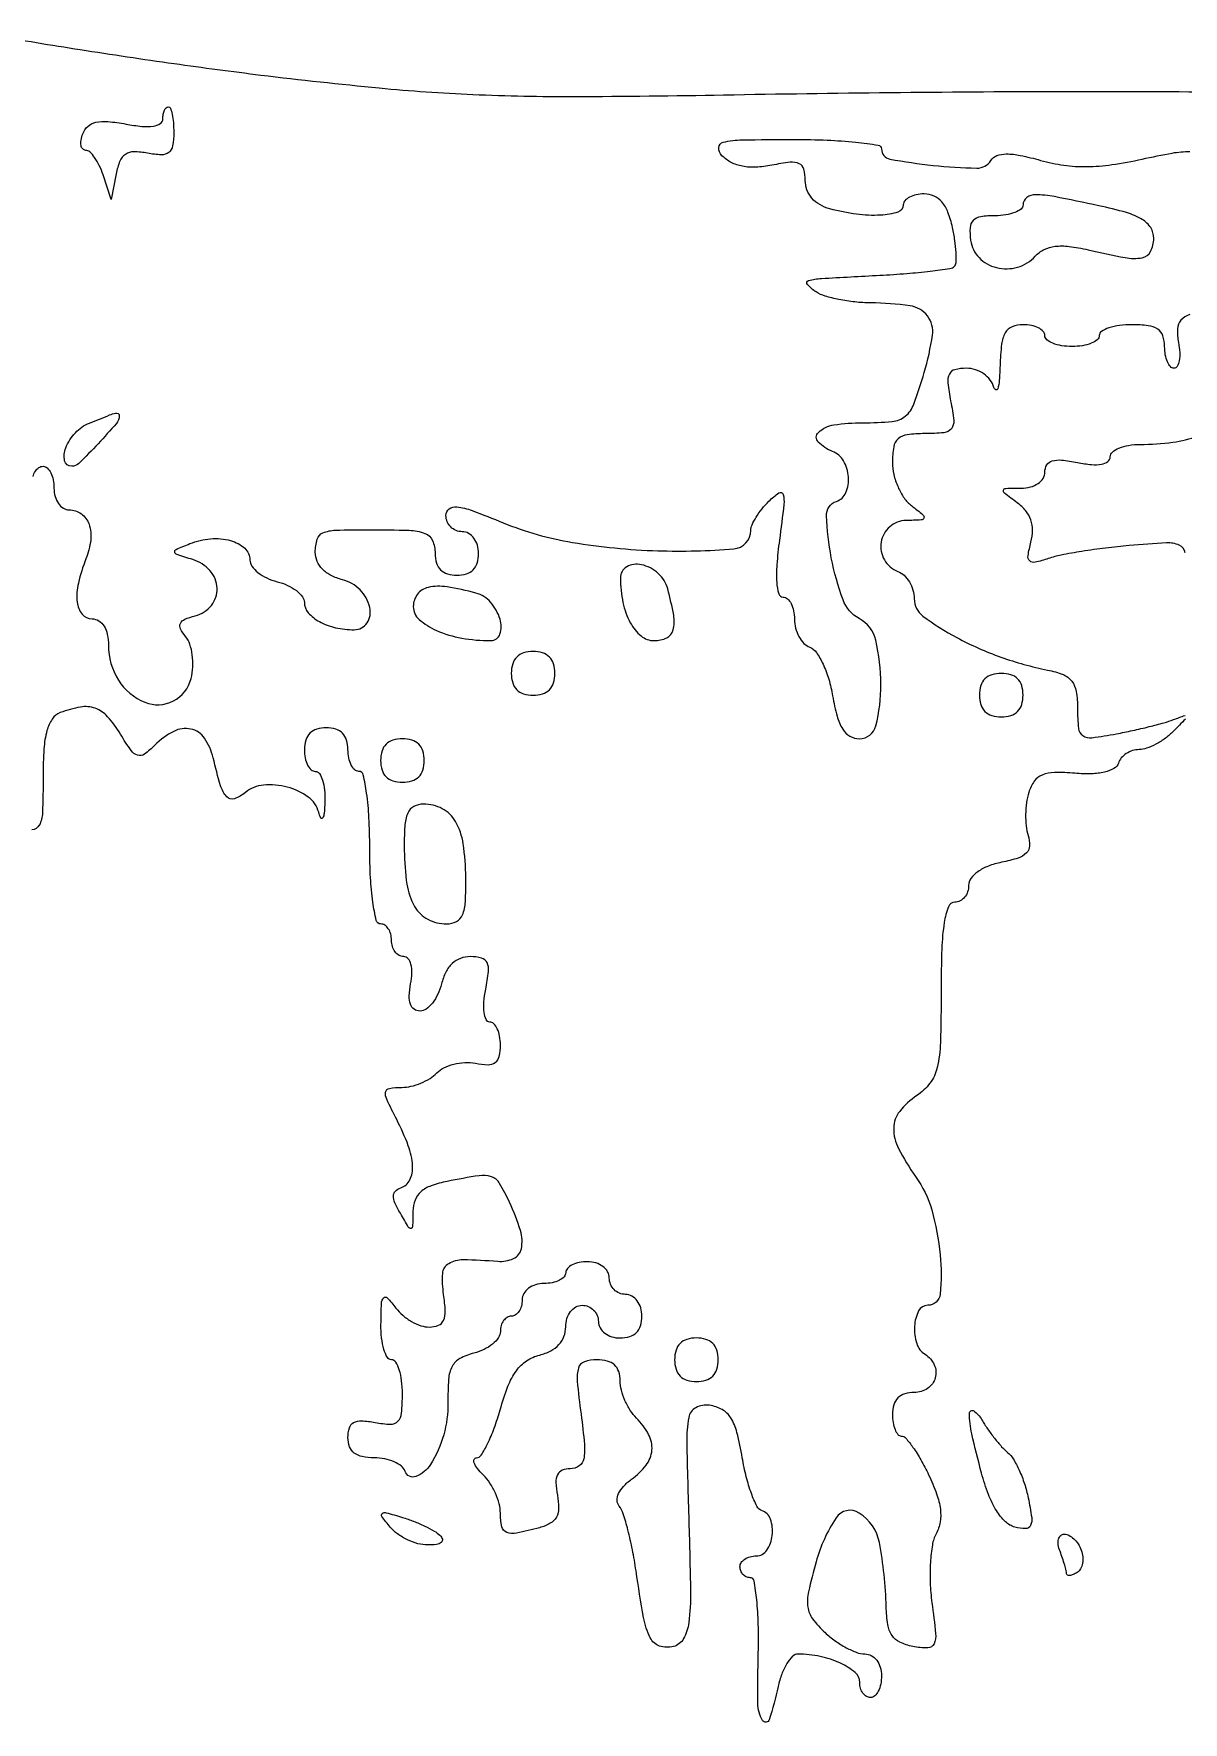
# Model space of a CAD drawing. Extents: x 0 to 703, y 1 to 404.
# Drawn here: x 359.1 to 464.7, y 208.7 to 363.7 of the extents above; entities that cross this region are included whole.
import ezdxf

# ---------------------------------------------------------------- set-up
doc = ezdxf.new("R2010")
doc.units = 0

msp = doc.modelspace()

# ---------------------------------------------------------------- linework, layer by layer
for points in [[(480.848787, 358.161782, 0.005212), (453.051993, 358.379791, 0.003928), (422.5, 358.060879, -0.00382), (408.816933, 357.915086, -0.011476), (399.476172, 358.101324, -0.013187), (390.87927, 358.697685, -0.006521), (380, 359.884634, -0.004705), (372.038391, 360.934605, -0.003671), (363.409375, 362.220003, -0.003712), (355.389393, 363.536018, -0.009025)], [(359.074694, 323.073457, -0.082425), (359.29375, 323.559375, -0.098894), (359.618646, 323.884432, -0.148195), (360, 324, -0.191087), (360.381882, 323.848523, -0.088204), (360.70625, 323.4125, -0.068025), (360.926307, 322.765418, -0.048028), (361, 322, 0.067898), (361.104293, 321.235532, 0.0845), (361.409197, 320.5875, 0.09971), (361.8618, 320.154161, 0.14217), (362.393011, 320, -0.157869), (363.514252, 319.636934, -0.154969), (364.219968, 318.683123, -0.113267), (364.371726, 317.228259, -0.063868), (363.9319, 315.5, 0.037177), (363.242596, 313.290807, 0.082952), (363.132808, 311.539272, 0.145252), (363.588458, 310.43522, 0.226482), (364.5, 310, -0.139035), (365.114824, 309.825667, -0.116753), (365.595588, 309.345238, -0.088774), (365.899715, 308.575344, -0.049823), (366, 307.571429, 0.140959), (366.91626, 304.385906, 0.158231), (369.354707, 302.345364, 0.217444), (371.963656, 302.463602, 0.216119), (373.592615, 304.512986, 0.049423), (373.750079, 305.575422, 0.044308), (373.705318, 306.688713, 0.046945), (373.479475, 307.68664, 0.094364), (373.090592, 308.390843, -0.053121), (372.621291, 309.096968, -0.233912), (372.611154, 309.582468, -0.18734), (373.004264, 309.957392, -0.033903), (373.978925, 310.284238, 0.159307), (375.455266, 311.234149, 0.183896), (375.978008, 312.814905, 0.171067), (375.326497, 314.430991, 0.140237), (373.75, 315.441643, -0.006288), (372.291122, 315.899318, -0.275212), (372.088142, 316.132107, -0.347996), (372.218572, 316.376756, -0.008407), (373.484032, 316.903454, -0.073207), (375.384947, 317.351421, -0.08797), (377.211863, 317.186178, -0.115752), (378.516014, 316.48019, -0.214227), (379, 315.402421, 0.157016), (379.182988, 314.834083, 0.06888), (379.734375, 314.254556, 0.05844), (380.543599, 313.751728, 0.048371), (381.5, 313.410644, -0.045535), (382.456537, 313.075602, -0.05631), (383.265625, 312.590148, -0.06678), (383.818461, 312.036333, -0.164241), (384, 311.498581, 0.182552), (384.35366, 310.562207, 0.087545), (385.372561, 309.748497, 0.070151), (386.862387, 309.189122, 0.054831), (388.581787, 309, 0.251307), (389.752228, 309.627937, 0.207257), (390.005268, 311.04065, 0.137016), (389.108118, 312.668036, 0.138049), (387.5, 313.589356, -0.055092), (386.454981, 313.977912, -0.080962), (385.663337, 314.552234, -0.09348), (385.172211, 315.277583, -0.102549), (385, 316.108408, -0.072058), (385.173152, 317.303639, -0.226236), (385.701572, 317.890889, -0.091387), (386.850794, 318.136837, -0.007141), (390, 318.181818, -0.00778), (393.6088, 318.125663, -0.07958), (395.071965, 317.844351, -0.207486), (395.754854, 317.197975, -0.101268), (396, 316, 0.072254), (396.126841, 315.126841, 0.124864), (396.5, 314.5, 0.124864), (397.126841, 314.126841, 0.072254), (398, 314, 0.072254), (398.873159, 314.126841, 0.124864), (399.5, 314.5, 0.124864), (399.873159, 315.126841, 0.072254), (400, 316, 0.072314), (399.888136, 316.769411, 0.08892), (399.5625, 317.416667, 0.10214), (399.075754, 317.846791, 0.130775), (398.5, 318, -0.098044), (397.927521, 318.113346, -0.097705), (397.440625, 318.436339, -0.098175), (397.114567, 318.918541, -0.100042), (397, 319.485408, -0.232535), (397.298818, 320.09319, -0.198052), (397.994791, 320.282705, -0.057964), (399.404868, 319.936165, -0.007818), (402.25, 318.824725, 0.055903), (408.612153, 317.020298, 0.033403), (416.447764, 316.250804, 0.027873), (423.437101, 316.422928, 0.39087), (425, 318.116742, -0.107438), (425.109939, 318.622472, -0.031355), (425.487466, 319.328902, -0.029935), (426.024346, 320.09162, -0.028059), (426.659459, 320.802316, -0.047225), (427.582172, 321.565446, -0.515345), (427.964381, 321.423734, -0.095277), (428.032632, 320.503887, -0.003992), (427.625016, 317.230888, 0.013444), (427.386637, 314.968941, 0.035796), (427.376007, 313.346481, 0.054144), (427.55795, 312.306477, 0.334006), (427.965557, 312, -0.188229), (428.360531, 311.845847, -0.089131), (428.696132, 311.403281, -0.068949), (428.923712, 310.745999, -0.04895), (429, 309.968615, 0.064767), (429.106338, 309.151129, 0.061651), (429.418693, 308.373282, 0.066355), (429.880155, 307.750265, 0.109018), (430.425337, 307.390277, -0.152925), (431.018998, 306.920037, -0.040095), (431.626609, 305.852003, -0.036882), (432.154787, 304.462966, -0.030575), (432.513235, 302.921662, 0.023974), (432.919965, 301.061869, 0.074353), (433.432568, 299.887861, 0.120441), (434.102952, 299.23656, 0.133595), (434.972513, 299, 0.344518), (436.483081, 300.181012, 0.061607), (436.943882, 303.983099, 0.057077), (436.468455, 308.046283, 0.215467), (434.945498, 310.029168, -0.184862), (433.462912, 311.740843, -0.039107), (432.390257, 315.616171, -0.037926), (431.942006, 319.461743, -0.333963), (432.856157, 320.785386, 0.214776), (433.724368, 321.585935, 0.120698), (433.960934, 323.028317, 0.11169), (433.504605, 324.50283, 0.172121), (432.5, 325.361626, -0.108664), (431.184328, 326.229051, -0.41787), (431.202124, 327.109894, -0.154041), (432.626401, 327.803676, -0.036918), (435.281685, 328, 0.021059), (437.986561, 328.113974, 0.151206), (439.183667, 328.598179, 0.13503), (439.965404, 329.69816, 0.01558), (440.922716, 332.603821, 0.035287), (441.678273, 336.037965, 0.203222), (441.219079, 337.799777, 0.196276), (439.619521, 338.73103, 0.032724), (436, 339, -0.024237), (434.549988, 339.083051, -0.022934), (433.0875, 339.306383, -0.023583), (431.813128, 339.6244, -0.070623), (431, 340, -0.065414), (430.191589, 340.686986, -0.562601), (430.300739, 341.053886, -0.049864), (431.483022, 341.241123, -0.001287), (436.850712, 341.535817, 0.006859), (439.320017, 341.699003, 0.010122), (441.481147, 341.91573, 0.005768), (443.279523, 342.154008, 0.161927), (443.695873, 342.36254, 0.189125), (443.8526, 342.721601, 0.022056), (443.846909, 343.613999, 0.024006), (443.738027, 344.716, 0.017431), (443.515705, 345.928494, 0.037377), (443.099568, 347.318313, 0.084171), (442.541873, 348.262362, 0.111948), (441.820374, 348.806643, 0.106229), (440.920545, 349, 0.050096), (440.185631, 348.926183, 0.070075), (439.56416, 348.70625, 0.090218), (439.146061, 348.381756, 0.18477), (439, 348, -0.32929), (438.509064, 347.335383, -0.060988), (436.917693, 347.051482, -0.046989), (434.710315, 347.138036, -0.032195), (432.25, 347.630286, -0.066282), (431.320901, 348.016774, -0.083447), (430.605136, 348.611242, -0.089211), (430.156169, 349.371822, -0.08906), (430, 350.241631, 0.064533), (429.86596, 351.275853, 0.225855), (429.443248, 351.775652, 0.136423), (428.615896, 351.903519, 0.019893), (426.919643, 351.633929, -0.036676), (425.467366, 351.452804, -0.060041), (424.231906, 351.53841, -0.070369), (423.198325, 351.892005, -0.07898), (422.348214, 352.508929, -0.206522), (422.052265, 353.254037, -0.34217), (422.460436, 353.75, -0.051663), (424.220302, 353.961483, -0.00409), (428.928571, 354, -0.010045), (432.023236, 353.937821, -0.016619), (434.629018, 353.746178, -0.010572), (436.704088, 353.479549, -0.371235), (437, 353.135924, 0.360281), (437.7726, 352.202881, 0.020692), (441.728921, 351.620301, 0.021476), (445.750778, 351.371117, 0.264992), (447.04864, 352.078702, -0.169226), (447.58934, 352.517688, -0.086652), (448.460375, 352.670616, -0.0518), (449.7462, 352.538253, -0.016656), (451.611672, 352.082935, 0.033656), (453.747224, 351.637974, 0.037634), (455.844371, 351.505886, 0.033149), (458.149289, 351.687437, 0.018231), (460.933284, 352.197884, -0.009652), (463.696923, 352.753762, -0.04473), (465.317835, 352.899693, -0.094438)], [(465.316294, 337.92033, 0.132316), (464.492789, 337.40027, 0.179057), (464.174651, 336.626444, 0.056205), (464.272059, 335.357146, -0.03369), (464.382384, 334.453811, -0.056734), (464.337278, 333.692412, -0.081704), (464.157079, 333.175715, -0.274657), (463.861328, 333, -0.214723), (463.531854, 333.14833, -0.079691), (463.253015, 333.5875, -0.060614), (463.063125, 334.234254, -0.041148), (463, 335, 0.081208), (462.840542, 335.975317, 0.166173), (462.375, 336.583333, 0.116834), (461.500917, 336.907747, 0.030703), (460, 337, 0.031626), (458.850749, 336.927234, 0.048861), (457.88125, 336.70625, 0.06271), (457.209557, 336.384262, 0.254951), (457, 336, -0.226478), (456.817169, 335.617064, -0.074992), (456.265625, 335.29375, -0.057076), (455.457356, 335.073116, -0.038131), (454.5, 335, -0.038131), (453.542644, 335.073116, -0.057076), (452.734375, 335.29375, -0.074992), (452.182831, 335.617064, -0.226478), (452, 336, 0.191087), (451.848523, 336.381882, 0.088204), (451.4125, 336.70625, 0.068025), (450.765418, 336.926307, 0.048028), (450, 337, 0.093933), (448.991713, 336.808891, 0.172283), (448.368385, 336.26675, 0.100365), (448.025976, 335.211171, 0.020675), (447.883999, 333.25, -0.01183), (447.810592, 331.906485, -0.050275), (447.667734, 331.115625, -0.459031), (447.491494, 331.034597, -0.225051), (447.310674, 331.25, 0.101253), (446.981538, 331.918634, 0.075772), (446.38501, 332.485937, 0.072756), (445.620044, 332.86855, 0.079801), (444.801676, 333, 0.060403), (443.740376, 332.87132, 0.223305), (443.229462, 332.457556, 0.14189), (443.091798, 331.649681, 0.021073), (443.35, 330, -0.022001), (443.627858, 328.202897, -0.197261), (443.411747, 327.451681, -0.204302), (442.735121, 327.083706, -0.023765), (440.975, 327, 0.030763), (439.355205, 326.900246, 0.151838), (438.531749, 326.528172, 0.171231), (438.118832, 325.78275, 0.041696), (438, 324.360243, 0.058141), (438.129301, 323.252036, 0.045794), (438.514063, 322.105685, 0.047167), (439.079746, 321.09346, 0.079571), (439.75, 320.392046, -0.009502), (440.808935, 319.556014, -0.319153), (440.889011, 319.261664, -0.300884), (440.636381, 319.075912, -0.008836), (439.25, 319.031803, 0.178617), (437.75221, 318.454928, 0.174339), (436.96945, 317.0371, 0.171032), (437.262175, 315.424353, 0.173215), (438.5, 314.361626, -0.099758), (439.073561, 313.997811, -0.066845), (439.559375, 313.388595, -0.063686), (439.887936, 312.637758, -0.071443), (440, 311.857474, 0.237573), (440.808547, 310.251837, 0.036619), (443.916273, 308.283497, 0.037091), (447.958514, 306.491693, 0.036303), (452.25, 305.301578, -0.044204), (453.673661, 304.882475, -0.134656), (454.473605, 304.283957, -0.127819), (454.879755, 303.340438, -0.038076), (455, 301.763709, 0.024917), (455.09087, 299.941403, 0.227749), (455.492867, 299.282045, 0.177625), (456.324642, 299.092681, 0.014429), (458.571014, 299.447344, 0.007601), (460.061335, 299.750452, 0.006961), (461.586244, 300.107132, 0.006976), (462.938449, 300.463442, 0.022552), (463.821014, 300.752681, -0.007212), (464.871123, 301.13287, -0.51533)], [(464.899264, 316.062964, 0.240141), (464.335737, 316.758106, 0.11898), (463.171922, 316.971549, 0.007871), (459.75, 316.727477, 0.009116), (457.579974, 316.498392, 0.008887), (455.401152, 316.188716, 0.008819), (453.497671, 315.849033, 0.032553), (452.317753, 315.536014, -0.023748), (451.098074, 315.189365, -0.25247), (450.61662, 315.320116, -0.24853), (450.456738, 315.796466, -0.023108), (450.72349, 317.050625, 0.060932), (450.868945, 318.129088, 0.087432), (450.713693, 319.078611, 0.088134), (450.244745, 319.912461, 0.062909), (449.464607, 320.649538, -0.006628), (448.290396, 321.532266, -0.299099), (448.19591, 321.806638, -0.334431), (448.41076, 321.978861, -0.007559), (449.80887, 322, 0.060849), (450.674578, 322.105747, 0.087571), (451.378622, 322.418292, 0.107146), (451.835855, 322.894733, 0.138718), (452, 323.475, -0.135864), (452.180922, 324.128527, -0.188913), (452.65678, 324.495727, -0.097725), (453.534153, 324.573988, -0.022886), (455, 324.35, 0.026134), (456.280771, 324.162792, 0.066631), (457.216667, 324.200417, 0.118186), (457.786022, 324.446879, 0.235987), (458, 324.875, -0.222212), (458.201818, 325.306688, -0.076045), (458.807813, 325.673542, -0.057971), (459.696976, 325.926102, -0.039014), (460.75, 326.013655, 0.030238), (463.759917, 326.210851, 0.061414), (466.055217, 326.793401, 0.090634)], [(464.901252, 300.79704, -0.003013), (463.821429, 299.694046, -0.039333), (463.069291, 299.045779, -0.035393), (462.19881, 298.497626, -0.037192), (461.344437, 298.119284, -0.085841), (460.654762, 298, 0.076939), (460.05503, 297.907165, 0.067756), (459.482419, 297.635872, 0.070347), (459.022829, 297.234225, 0.097901), (458.753472, 296.760417, -0.188119), (458.3443, 296.268314, -0.06917), (457.486119, 295.938274, -0.051125), (456.269466, 295.783092, -0.027669), (454.759403, 295.829344, 0.024148), (452.879977, 295.900151, 0.096072), (451.754635, 295.669471, 0.141022), (451.031106, 295.091602, 0.077488), (450.521877, 294.068927, 0.043411), (450.313632, 293.140146, 0.029447), (450.232441, 292.058497, 0.029721), (450.278551, 290.99622, 0.051177), (450.458672, 290.130212, -0.083538), (450.593647, 289.176853, -0.189914), (450.314111, 288.518268, -0.122669), (449.541731, 288.044806, -0.027107), (448.02606, 287.655212, 0.041273), (446.812671, 287.306434, 0.062828), (445.84529, 286.793069, 0.080199), (445.215471, 286.178146, 0.160689), (445, 285.525, -0.081417), (444.904522, 284.942536, -0.09196), (444.628947, 284.447969, -0.100694), (444.218621, 284.11729, -0.119974), (443.736842, 284, 0.313248), (443.139754, 283.585228, 0.050674), (442.762494, 282.139599, 0.030379), (442.536484, 279.723509, 0.008134), (442.473684, 275.863236, -0.007123), (442.405912, 271.106144, -0.050023), (442.109325, 268.809943, -0.103546), (441.449375, 267.388887, -0.086095), (440.236842, 266.241263, 0.078482), (438.666959, 264.799795, 0.16579), (438.118152, 263.261958, 0.123627), (438.560719, 261.387137, 0.035254), (440.131457, 258.815386, -0.085023), (441.609696, 255.748451, -0.046313), (442.388771, 251.629612, -0.048285), (442.381147, 248.023351, -0.385796), (441.25, 246.999225, 0.282107), (440.407308, 246.483374, 0.104393), (440.029412, 245.082804, 0.090497), (440.229557, 243.489923, 0.179833), (441, 242.5, -0.148632), (441.847111, 241.538273, -0.178179), (441.936213, 240.342191, -0.177865), (441.228473, 239.372218, -0.14817), (440, 239, 0.072254), (439.126841, 238.873159, 0.124864), (438.5, 238.5, 0.124864), (438.126841, 237.873159, 0.072254), (438, 237, 0.038857), (438.059608, 236.234148, 0.057943), (438.239344, 235.5875, 0.076179), (438.502866, 235.146809, 0.223568), (438.814788, 235, -0.219476), (439.223239, 234.811636, -0.022911), (439.887619, 233.956967, -0.025048), (440.614869, 232.809468, -0.017458), (441.32281, 231.449249, -0.024095), (442.063581, 229.68136, -0.0554), (442.403101, 228.281371, -0.073058), (442.38116, 227.103112, -0.081912), (442.016079, 226.030044, 0.082362), (441.671069, 225.012991, 0.025384), (441.48963, 223.398832, 0.024631), (441.467494, 221.543027, 0.024728), (441.628119, 219.696515, -0.008075), (441.969925, 216.86342, -0.130021), (441.822837, 215.920058, -0.298637), (441.258683, 215.552759, -0.04673), (439.870063, 215.687434, -0.062967), (438.687102, 216.074004, -0.135222), (437.965514, 216.69476, -0.109405), (437.573906, 217.693679, -0.033307), (437.428485, 219.321714, 0.041878), (436.799563, 225.221201, 0.20535), (434.962214, 227.935973, 0.410888), (432.822108, 227.482128, 0.077434), (430.987877, 223.4567, 0.013032), (430.295404, 220.709606, 0.08712), (430.229354, 219.307277, 0.130673), (430.667622, 218.230707, 0.0436), (431.816102, 216.9567, 0.032753), (432.733544, 216.207884, 0.031525), (433.752326, 215.574781, 0.033119), (434.720729, 215.134413, 0.090388), (435.458187, 215, -0.123891), (436.058364, 214.848969, -0.10564), (436.557273, 214.425707, -0.092476), (436.886855, 213.780591, -0.072097), (437, 213, -0.048028), (436.926307, 212.234582, -0.068025), (436.70625, 211.5875, -0.088204), (436.381882, 211.151477, -0.191087), (436, 211, -0.137184), (435.618661, 211.106634, -0.100221), (435.29375, 211.406365, -0.086212), (435.07502, 211.854683, -0.070596), (435, 212.383369, 0.222206), (434.570436, 213.302232, 0.066558), (433.229739, 214.148887, 0.055939), (431.368684, 214.762688, 0.048827), (429.329455, 214.986345, 0.202588), (428.833864, 214.78373, 0.058113), (428.309943, 214.118108, 0.048371), (427.839676, 213.154619, 0.035315), (427.502519, 212.011468, -0.022711), (426.687248, 208.966637, -0.648462), (426.080642, 208.897689, -0.131602), (425.644251, 210.464214, -0.009091), (425.682206, 215.094273, 0.012671), (425.684956, 217.741919, 0.020973), (425.537054, 219.971443, 0.016349), (425.292259, 221.697585, 0.364242), (424.932206, 222, -0.106445), (424.576533, 222.076587, -0.099397), (424.273836, 222.29375, -0.09604), (424.070915, 222.618253, -0.092095), (424, 223, -0.148195), (424.115568, 223.381354, -0.098894), (424.440625, 223.70625, -0.082425), (424.926543, 223.925306, -0.064853), (425.5, 224, 0.250878), (426.465733, 224.51711, 0.1182), (426.968568, 225.884992, 0.113985), (426.804783, 227.367538, 0.232042), (425.989961, 228.170013, -0.201458), (425.553465, 228.552344, -0.025528), (425.052213, 229.728685, -0.026679), (424.582247, 231.2565, -0.0192), (424.215978, 233.003346, 0.019447), (423.725775, 235.335538, 0.078261), (423.157535, 236.671103, 0.125825), (422.362716, 237.429556, 0.092561), (421.204989, 237.822306, 0.159849), (419.94418, 237.599968, 0.229694), (419.289399, 236.697516, 0.04934), (419.113023, 234.42679, 0.002603), (419.304537, 227.143322, -0.003952), (419.456083, 220.720582, -0.034631), (419.303792, 217.879186, -0.096593), (418.822544, 216.404128, -0.204548), (417.890146, 215.681524, -0.146221), (416.617956, 215.725566, -0.199105), (415.76285, 216.472621, -0.070655), (415.149745, 218.33149, -0.008415), (414.454301, 222.622151, 0.012552), (414.122508, 224.567184, 0.015057), (413.709746, 226.377522, 0.013811), (413.277407, 227.870332, 0.090174), (412.91188, 228.556647, -0.16268), (412.720807, 229.085491, -0.113441), (412.848952, 229.712045, -0.082778), (413.300469, 230.382277, -0.047099), (414.038024, 231.027406, 0.072832), (415.382718, 232.331129, 0.144334), (415.913475, 233.704541, 0.144682), (415.613774, 235.143899, 0.073317), (414.5, 236.642857, -0.054664), (413.925727, 237.358587, -0.038656), (413.440625, 238.26875, -0.039128), (413.109123, 239.223487, -0.064082), (413, 240.071429, 0.078876), (412.865408, 240.91931, 0.130703), (412.47404, 241.523518, 0.121587), (411.810447, 241.880969, 0.063111), (410.871169, 242, 0.082352), (409.708713, 241.807232, 0.243924), (409.166339, 241.240715, 0.096119), (409.054042, 240.042876, 0.008428), (409.405612, 237, -0.009836), (409.717305, 234.233974, -0.072019), (409.649224, 232.906674, -0.193397), (409.224786, 232.254749, -0.154104), (408.417866, 232, 0.095802), (407.678672, 231.857056, 0.185343), (407.243902, 231.453186, 0.126218), (407.09377, 230.729643, 0.035607), (407.230119, 229.576542, -0.046015), (407.347033, 228.374003, -0.127042), (407.139929, 227.555337, -0.140938), (406.580237, 226.990182, -0.062065), (405.596696, 226.590196, -0.014379), (403.487793, 226.088565, -0.141178), (402.585677, 226.157017, -0.255809), (402.133435, 226.679263, -0.053252), (402, 227.928571, 0.066533), (401.885993, 228.781552, 0.039086), (401.538393, 229.752232, 0.038394), (401.030127, 230.685366, 0.052522), (400.428571, 231.428571, -0.028373), (399.889149, 232.032954, -0.072795), (399.595306, 232.538393, -0.185333), (399.590635, 232.854789, -0.314562), (399.79861, 233, 0.257147), (400.233378, 233.23943, 0.026492), (400.826919, 234.297929, 0.027762), (401.43483, 235.725536, 0.018519), (401.977176, 237.418482, -0.024191), (402.694648, 239.573663, -0.064191), (403.468506, 240.997145, -0.088519), (404.406614, 241.903288, -0.086612), (405.607137, 242.437534, 0.059155), (406.615807, 242.821901, 0.085472), (407.372222, 243.400252, 0.095128), (407.837457, 244.145945, 0.09229), (408, 245.019052, -0.073662), (408.112441, 245.778134, -0.088728), (408.439303, 246.419842, -0.101291), (408.926394, 246.847744, -0.130459), (409.5, 247, -0.099038), (410.072457, 246.885486, -0.097945), (410.559375, 246.559375, -0.097945), (410.885486, 246.072457, -0.099038), (411, 245.5, 0.130775), (411.153209, 244.924246, 0.10214), (411.583333, 244.4375, 0.08892), (412.230589, 244.111864, 0.072314), (413, 244, 0.072254), (413.873159, 244.126841, 0.124864), (414.5, 244.5, 0.124864), (414.873159, 245.126841, 0.072254), (415, 246, 0.072314), (414.888136, 246.769411, 0.08892), (414.5625, 247.416667, 0.10214), (414.075754, 247.846791, 0.130775), (413.5, 248, -0.099038), (412.927543, 248.114514, -0.097945), (412.440625, 248.440625, -0.097945), (412.114514, 248.927543, -0.099038), (412, 249.5, 0.130775), (411.846791, 250.075754, 0.10214), (411.416667, 250.5625, 0.08892), (410.769411, 250.888136, 0.072314), (410, 251, 0.048028), (409.234582, 250.926307, 0.068025), (408.5875, 250.70625, 0.088204), (408.151477, 250.381882, 0.191087), (408, 250, -0.191087), (407.848523, 249.618118, -0.088204), (407.4125, 249.29375, -0.068025), (406.765418, 249.073693, -0.048028), (406, 249, 0.072314), (405.230589, 248.888136, 0.08892), (404.583333, 248.5625, 0.10214), (404.153209, 248.075754, 0.130775), (404, 247.5, -0.064853), (403.925306, 246.926543, -0.082425), (403.70625, 246.440625, -0.098894), (403.381354, 246.115568, -0.148195), (403, 246, 0.137971), (402.618662, 245.89273, 0.100151), (402.29375, 245.59122, 0.085943), (402.074995, 245.14025, 0.070158), (402, 244.608408, -0.151651), (401.820674, 244.030759, -0.070315), (401.284051, 243.445904, -0.060021), (400.495029, 242.942298, -0.050613), (399.562725, 242.605099, 0.061881), (398.279594, 242.108146, 0.150216), (397.573213, 241.393356, 0.103206), (397.241049, 240.218764, 0.020931), (397.179977, 238.042514, -0.073504), (396.789463, 235.122393, -0.070005), (395.569569, 232.386818, -0.161799), (394.243182, 231.290482, -0.42839), (393.247024, 231.758929, 0.146312), (392.913041, 232.23444, 0.063758), (392.244959, 232.635435, 0.05537), (391.371802, 232.908033, 0.048032), (390.416667, 233, -0.048439), (389.316451, 233.106837, -0.116195), (388.574589, 233.442551, -0.141766), (388.148696, 234.02321, -0.088021), (388, 234.861328, -0.072767), (388.129727, 235.747994, -0.196163), (388.521593, 236.234605, -0.141627), (389.246691, 236.399832, -0.032898), (390.5, 236.244751, 0.037483), (391.909711, 236.083411, 0.216124), (392.587795, 236.359511, 0.169509), (392.922772, 237.104422, 0.021695), (393, 238.883423, 0.030418), (392.927295, 240.07741, 0.047248), (392.70625, 241.084505, 0.060108), (392.384591, 241.784834, 0.260719), (392, 242, -0.268805), (391.617258, 242.221792, -0.057782), (391.303092, 242.954688, -0.045721), (391.09224, 244.004788, -0.02915), (391.031803, 245.25, -0.006964), (391.077997, 247.197666, -0.176534), (391.275625, 247.68243, -0.441685), (391.613421, 247.683235, -0.023014), (392.392046, 246.75, 0.055989), (393.029936, 246.080422, 0.045358), (393.845275, 245.514062, 0.047014), (394.705425, 245.12736, 0.082321), (395.473742, 245, 0.095405), (396.308216, 245.160689, 0.196936), (396.777325, 245.614991, 0.115714), (396.935301, 246.472752, 0.024369), (396.786692, 248, -0.0512), (396.702897, 249.92878, -0.245373), (397.250949, 250.8428, -0.143199), (398.563962, 251.199079, -0.015333), (401.75, 251.039125, 0.126128), (403.204705, 251.288991, 0.242379), (403.924442, 252.189707, 0.126569), (403.835707, 253.855752, 0.030639), (402.839485, 256.452947, 0.028013), (401.928342, 258.188071, 0.178558), (401.166539, 258.801411, 0.120936), (400.03643, 258.896287, 0.010113), (397.125, 258.375, 0.03523), (395.634806, 257.966061, 0.094933), (394.689968, 257.415561, 0.124588), (394.163945, 256.656556, 0.086171), (393.969591, 255.625, -0.005114), (393.935046, 254.217437, -0.360367), (393.789691, 254.053874, -0.303986), (393.574284, 254.154681, -0.004295), (392.809802, 255.446737, -0.026148), (392.314376, 256.413883, -0.108966), (392.182478, 257.051306, -0.194022), (392.363291, 257.483402, -0.117904), (392.84021, 257.78007, 0.201015), (393.676404, 258.511244, 0.129175), (393.934303, 259.79249, 0.075363), (393.540882, 261.649821, 0.029527), (392.47432, 264.04966, -0.008812), (391.555892, 265.905131, -0.150333), (391.459674, 266.570685, -0.326194), (391.801182, 266.912136, -0.038693), (392.934893, 267, 0.05692), (393.786062, 267.097212, 0.040593), (394.700902, 267.388825, 0.041105), (395.539233, 267.816654, 0.066446), (396.157629, 268.323659, -0.091562), (396.799474, 268.798376, -0.05245), (397.707385, 269.129173, -0.050016), (398.724436, 269.277322, -0.058462), (399.697056, 269.207081, 0.040472), (400.860888, 269.080915, 0.165563), (401.529986, 269.288673, 0.184884), (401.890237, 269.84343, 0.052625), (402, 270.883423, 0.044114), (401.928376, 271.693655, 0.06392), (401.713594, 272.378255, 0.08372), (401.397643, 272.841345, 0.204017), (401.025, 273, -0.293575), (400.688528, 273.216192, -0.076205), (400.504327, 273.865385, -0.051981), (400.484574, 274.829405, -0.028511), (400.65, 276, 0.021109), (400.906764, 277.641272, 0.139426), (400.772444, 278.452468, 0.222968), (400.268952, 278.868763, 0.063114), (399.233408, 279, 0.090339), (398.326771, 278.834843, 0.099583), (397.571165, 278.362284, 0.087623), (396.988643, 277.577597, 0.054527), (396.589356, 276.5, -0.047587), (396.249944, 275.543562, -0.057866), (395.751919, 274.734375, -0.068333), (395.179506, 274.182616, -0.158963), (394.61962, 274, -0.154719), (394.074975, 274.172667, -0.157254), (393.733566, 274.626617, -0.095847), (393.623411, 275.39839, -0.0349), (393.755249, 276.5, 0.037491), (393.869548, 277.498847, 0.072403), (393.784949, 278.297256, 0.112088), (393.522036, 278.810555, 0.222095), (393.116577, 279, -0.133334), (392.690776, 279.115603, -0.100509), (392.327995, 279.440625, -0.087525), (392.0839, 279.926814, -0.0728), (392, 280.5, 0.064853), (391.925306, 281.073457, 0.082425), (391.70625, 281.559375, 0.098894), (391.381354, 281.884432, 0.148195), (391, 282, -0.350432), (390.594567, 282.323933, -0.020168), (390.285714, 284, -0.022889), (390.069433, 286.243014, -0.01259), (390, 289, 0.01259), (389.930567, 291.756986, 0.022889), (389.714286, 294, 0.020168), (389.405433, 295.676067, 0.350432), (389, 296, -0.191087), (388.618118, 296.151477, -0.088204), (388.29375, 296.5875, -0.068025), (388.073693, 297.234582, -0.048028), (388, 298, 0.072254), (387.873159, 298.873159, 0.124864), (387.5, 299.5, 0.124864), (386.873159, 299.873159, 0.072254), (386, 300, 0.072254), (385.126841, 299.873159, 0.124864), (384.5, 299.5, 0.124864), (384.126841, 298.873159, 0.072254), (384, 298, 0.048028), (384.073693, 297.234582, 0.068025), (384.29375, 296.5875, 0.088204), (384.618118, 296.151477, 0.191087), (385, 296, -0.248438), (385.374937, 295.801448, -0.071558), (385.672175, 295.192187, -0.053796), (385.855609, 294.303415, -0.034564), (385.883999, 293.25, -0.011013), (385.813388, 292.151368, -0.108921), (385.676059, 291.712396, -0.602436), (385.507189, 291.718106, -0.049275), (385.310806, 292.249318, 0.174581), (384.355478, 293.641785, 0.090427), (382.424983, 294.55875, 0.088063), (380.244328, 294.749834, 0.152275), (378.576042, 294.063109, -0.08965), (377.572784, 293.496778, -0.297843), (376.872323, 293.671071, -0.116259), (376.305042, 294.669962, -0.012598), (375.619206, 297.25, 0.092074), (374.820882, 299.046106, 0.191101), (373.568013, 299.887273, 0.175222), (371.993081, 299.676076, 0.076442), (370.267971, 298.410828, -0.037933), (369.302179, 297.581427, -0.239478), (368.681656, 297.478971, -0.164482), (368.083859, 297.917138, -0.016717), (367.107783, 299.410828, 0.043899), (365.924399, 301.023279, 0.12706), (364.788424, 301.795732, 0.130752), (363.441196, 301.909678, 0.047725), (361.581787, 301.393011, 0.15287), (360.841664, 300.806886, 0.083699), (360.354141, 299.745542, 0.050315), (360.079543, 298.076295, 0.015626), (360, 295.531683, -0.007671), (359.94883, 292.196371, -0.11336), (359.653789, 291.07117, -0.269757), (358.971074, 290.641588, -0.055944)]]:
    msp.add_lwpolyline(points, format="xyb")
for points in [[(372, 354.638672, -0.040918), (371.899603, 353.413921, -0.187464), (371.543002, 352.811131, -0.178885), (370.860868, 352.591166, -0.036715), (369.582755, 352.739429, 0.044977), (368.341296, 352.862725, 0.148742), (367.561736, 352.633298, 0.152545), (367.053598, 352.013212, 0.048092), (366.709704, 350.850758), (366.253899, 348.5), (365.510318, 350.75, 0.03198), (365.163144, 351.611404, 0.04247), (364.734894, 352.339063, 0.048636), (364.29298, 352.849025, 0.192209), (363.914753, 353, -0.216013), (363.639402, 353.124782, -0.137383), (363.484778, 353.447542, -0.087537), (363.485232, 353.939784, -0.04775), (363.647409, 354.523547, -0.121294), (364.119762, 355.202534, -0.125978), (364.847111, 355.57286, -0.078012), (365.949606, 355.644171, -0.023587), (367.616025, 355.412256, 0.02197), (369.082396, 355.203349, 0.059434), (370.131544, 355.225541, 0.107938), (370.765919, 355.460649, 0.255564), (371, 355.888709, -0.043052), (371.036699, 356.314143, -0.062755), (371.146875, 356.673558, -0.082342), (371.308848, 356.91699, -0.207758), (371.5, 357, -0.316124), (371.694552, 356.863338, -0.034364), (371.853125, 356.30636, -0.032232), (371.963877, 355.543756, -0.019947)], [(450, 348, -0.230829), (449.813181, 347.616891, -0.073189), (449.245194, 347.29375, -0.05579), (448.4145, 347.073057, -0.03707), (447.430449, 347, 0.03591), (446.106925, 346.904822, 0.161847), (445.423078, 346.56218, 0.18449), (445.130915, 345.908861, 0.049221), (445.180449, 344.75, 0.158085), (445.95973, 343.15575, 0.141289), (447.561534, 342.234681, 0.132739), (449.489205, 342.27865, 0.133967), (451.124559, 343.288257, -0.090235), (451.940606, 343.895148, -0.085213), (452.934559, 344.191168, -0.06227), (454.224292, 344.184798, -0.024817), (455.96757, 343.869476, 0.01081), (459.366472, 343.155859, 0.08956), (460.936944, 343.145357, 0.235397), (461.70924, 343.71359, 0.11908), (462, 344.917136, 0.139199), (461.719657, 345.904612, 0.120947), (460.950359, 346.660842, 0.065361), (459.49342, 347.286417, 0.015945), (456.950779, 347.917136, 0.004527), (452.87247, 348.753224, 0.045339), (451.142987, 348.931184, 0.165595), (450.332558, 348.665948, 0.235804)], [(367, 328.65301, -0.180942), (366.731386, 327.935045, -0.009429), (365.051384, 326.076098, -0.008989), (363.297768, 324.273809, -0.197798), (362.632705, 324, -0.349203), (361.981766, 324.517757, -0.154689), (362.075388, 325.685405, -0.090556), (362.970033, 327.088659, -0.110551), (364.25, 327.968838, -0.001478), (366.112164, 328.710952, -0.033121), (366.664297, 328.88785, -0.211598), (366.896323, 328.847255, -0.250168)], [(413.013655, 313.75, 0.047861), (413.255374, 311.490466, 0.073291), (413.926911, 309.642418, 0.096553), (414.922379, 308.429799, 0.174468), (416.116631, 308, 0.11331), (417.269361, 308.264629, 0.218781), (417.858556, 308.980399, 0.109654), (417.911882, 310.329905, 0.020727), (417.369714, 312.75, 0.145698), (416.497764, 314.168371, 0.126819), (414.944667, 314.97288, 0.189024), (413.597672, 314.772079, 0.271409)], [(394, 311.125, 0.216461), (394.533535, 309.950338, 0.076342), (396.13229, 308.935215, 0.059747), (398.447085, 308.234411, 0.043684), (401.125, 308, 0.32238), (401.956439, 308.598254, 0.158357), (401.969132, 309.970592, 0.103782), (401.090883, 311.534519, 0.148696), (399.75, 312.369714, 0.026219), (397.096333, 312.933692, 0.092808), (395.363111, 312.88498, 0.178685), (394.383044, 312.261174, 0.164032)], [(403, 305, 0.072254), (403.126841, 304.126841, 0.124864), (403.5, 303.5, 0.124864), (404.126841, 303.126841, 0.072254), (405, 303, 0.072254), (405.873159, 303.126841, 0.124864), (406.5, 303.5, 0.124864), (406.873159, 304.126841, 0.072254), (407, 305, 0.072254), (406.873159, 305.873159, 0.124864), (406.5, 306.5, 0.124864), (405.873159, 306.873159, 0.072254), (405, 307, 0.072254), (404.126841, 306.873159, 0.124864), (403.5, 306.5, 0.124864), (403.126841, 305.873159, 0.072254)], [(446, 303, 0.072254), (446.126841, 302.126841, 0.124864), (446.5, 301.5, 0.124864), (447.126841, 301.126841, 0.072254), (448, 301, 0.072254), (448.873159, 301.126841, 0.124864), (449.5, 301.5, 0.124864), (449.873159, 302.126841, 0.072254), (450, 303, 0.072254), (449.873159, 303.873159, 0.124864), (449.5, 304.5, 0.124864), (448.873159, 304.873159, 0.072254), (448, 305, 0.072254), (447.126841, 304.873159, 0.124864), (446.5, 304.5, 0.124864), (446.126841, 303.873159, 0.072254)], [(391, 297, 0.072254), (391.126841, 296.126841, 0.124864), (391.5, 295.5, 0.124864), (392.126841, 295.126841, 0.072254), (393, 295, 0.072254), (393.873159, 295.126841, 0.124864), (394.5, 295.5, 0.124864), (394.873159, 296.126841, 0.072254), (395, 297, 0.072254), (394.873159, 297.873159, 0.124864), (394.5, 298.5, 0.124864), (393.873159, 298.873159, 0.072254), (393, 299, 0.072254), (392.126841, 298.873159, 0.124864), (391.5, 298.5, 0.124864), (391.126841, 297.873159, 0.072254)], [(393.170513, 288.75, 0.033686), (393.413254, 285.643091, 0.094633), (394.125285, 283.591276, 0.14188), (395.336581, 282.425635, 0.121674), (397.059765, 282, 0.122554), (397.960607, 282.224171, 0.173831), (398.511729, 282.82922, 0.085509), (398.781708, 284.014444, 0.015998), (398.829487, 286.25, 0.033686), (398.586746, 289.356909, 0.094633), (397.874715, 291.408724, 0.14188), (396.663419, 292.574365, 0.121674), (394.940235, 293, 0.122554), (394.039393, 292.775829, 0.173831), (393.488271, 292.17078, 0.085509), (393.218292, 290.985556, 0.015998)], [(418, 242, 0.072254), (418.126841, 241.126841, 0.124864), (418.5, 240.5, 0.124864), (419.126841, 240.126841, 0.072254), (420, 240, 0.072254), (420.873159, 240.126841, 0.124864), (421.5, 240.5, 0.124864), (421.873159, 241.126841, 0.072254), (422, 242, 0.072254), (421.873159, 242.873159, 0.124864), (421.5, 243.5, 0.124864), (420.873159, 243.873159, 0.072254), (420, 244, 0.072254), (419.126841, 243.873159, 0.124864), (418.5, 243.5, 0.124864), (418.126841, 242.873159, 0.072254)], [(448.583895, 233.5, -0.087584), (449.101585, 232.901452, -0.028519), (449.644631, 231.861764, -0.027428), (450.127371, 230.615212, -0.027694), (450.468969, 229.32728, -0.013914), (450.789282, 227.526807, -0.144518), (450.686316, 226.789811, -0.299596), (450.239063, 226.507681, -0.059161), (449.251944, 226.644366, -0.12929), (448.37456, 227.138522, -0.061451), (447.55538, 228.155762, -0.04747), (446.817325, 229.644136, -0.02604), (446.189462, 231.581437, -0.009147), (445.29065, 235.206414, -0.057184), (445.080268, 237.102381, -0.606521), (445.47386, 237.305623, -0.109523), (446.207817, 236.5, 0.02098), (446.736946, 235.660992, 0.016313), (447.378927, 234.79375, 0.016597), (448.031631, 234.023612, 0.03791)], [(396.45, 225.887605, -0.137057), (396.666911, 225.531359, -0.303434), (396.572879, 225.242492, -0.134342), (396.125269, 225.053351, -0.033191), (395.322445, 225, -0.067027), (394.426971, 225.120583, -0.044511), (393.454319, 225.482997, -0.044321), (392.555318, 226.01484, -0.063905), (391.880287, 226.644246, -0.01286), (391.113196, 227.618461, -0.406737), (391.149572, 227.893887, -0.237742), (391.503523, 227.965661, -0.007003), (393.007842, 227.531851, -0.019457), (394.031632, 227.17697, -0.018264), (395.046991, 226.73674, -0.018587), (395.917973, 226.280191, -0.057936)], [(455.349337, 224.532025, -0.066719), (455.493102, 223.926665, -0.072258), (455.466258, 223.321649, -0.081026), (455.279146, 222.809536, -0.126981), (454.956326, 222.473008, -0.034732), (454.589245, 222.279967, -0.074198), (454.280921, 222.195771, -0.143207), (454.081539, 222.229181, -0.287633), (454, 222.359196, 0.061959), (453.965769, 222.634378, 0.00979), (453.821697, 223.160889, 0.010735), (453.625403, 223.777619, 0.009199), (453.393011, 224.418213, -0.054634), (453.233653, 225.023963, -0.098218), (453.258075, 225.53535, -0.14605), (453.456181, 225.870705, -0.188995), (453.786022, 226, -0.125056), (454.2102, 225.892223, -0.064167), (454.657746, 225.568782, -0.057615), (455.05954, 225.093434, -0.055112)]]:
    msp.add_lwpolyline(points, format="xyb", close=True)

doc.saveas('drawing.dxf')
